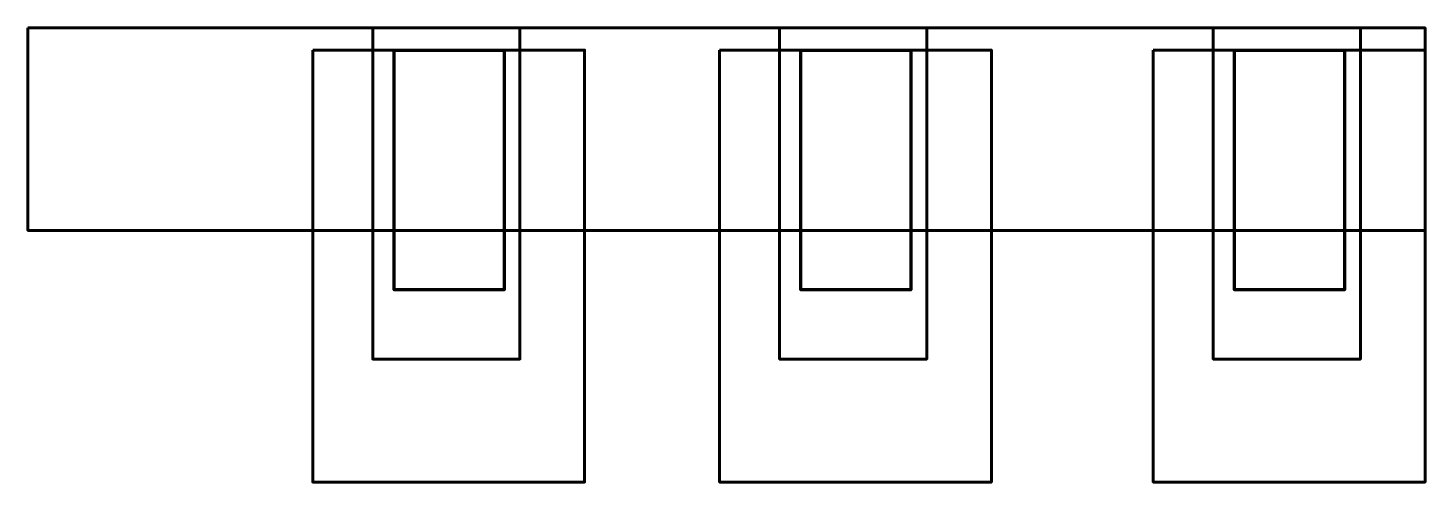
# Model space of a CAD drawing. Header units: millimetres. Extents: x 0 to 15110, y -4910 to 0.
import ezdxf

# ---------------------------------------------------------------- set-up
doc = ezdxf.new("R2010")
doc.units = ezdxf.units.MM
for name, color, linetype, lineweight in [('Add_BX_d14s100', 30, 'Continuous', 60), ('Add_BY_d12s200', 151, 'Continuous', 60), ('BY_d16s200', 72, 'Continuous', 60), ('Main_TX_d12s200', 222, 'Continuous', 60), ('Wall', 105, 'Continuous', 70)]:
    doc.layers.add(name, color=color, linetype=linetype, lineweight=lineweight)

msp = doc.modelspace()

# ---------------------------------------------------------------- linework, layer by layer
at = {"layer": 'Add_BX_d14s100'}
msp.add_lwpolyline([(0, 0), (15110, 0), (15110, -2190), (0, -2190)], close=True, dxfattribs=at)
at = {"layer": 'Add_BY_d12s200'}
for points in [[(3080, -240), (6020, -240), (6020, -4910), (3080, -4910)], [(7480, -240), (10420, -240), (10420, -4910), (7480, -4910)], [(12170, -240), (15110, -240), (15110, -4910), (12170, -4910)]]:
    msp.add_lwpolyline(points, close=True, dxfattribs=at)
at = {"layer": 'BY_d16s200'}
for points in [[(3730, 0), (5320, 0), (5320, -2190), (3730, -2190)], [(8130, 0), (9720, 0), (9720, -2190), (8130, -2190)], [(12820, 0), (14410, 0), (14410, -2190), (12820, -2190)]]:
    msp.add_lwpolyline(points, close=True, dxfattribs=at)
at = {"layer": 'Main_TX_d12s200'}
for points in [[(3730, -2190), (5320, -2190), (5320, -3580), (3730, -3580)], [(8130, -2190), (9720, -2190), (9720, -3580), (8130, -3580)], [(12820, -2190), (14410, -2190), (14410, -3580), (12820, -3580)]]:
    msp.add_lwpolyline(points, close=True, dxfattribs=at)
at = {"layer": 'Wall'}
for points in [[(3960, -240), (5150, -240), (5150, -2830), (3960, -2830)], [(8360, -240), (9550, -240), (9550, -2830), (8360, -2830)], [(13050, -240), (14240, -240), (14240, -2830), (13050, -2830)]]:
    msp.add_lwpolyline(points, close=True, dxfattribs=at)

doc.saveas('drawing.dxf')
